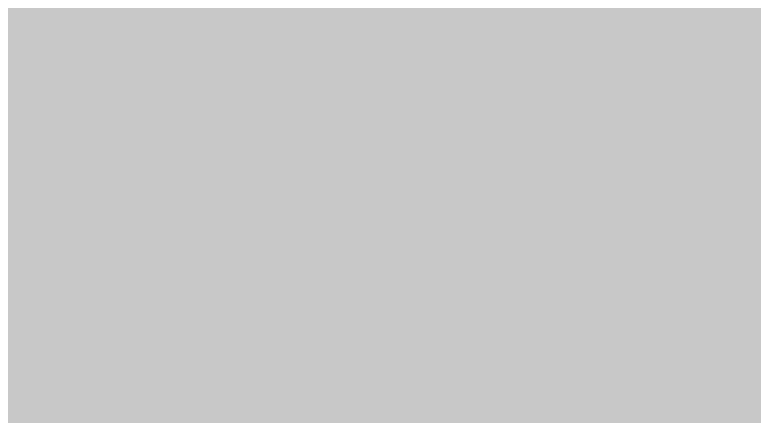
# Model space of a CAD drawing. Header units: inches. Extents: x -4061 to -1937, y 9836 to 11171.
# Drawn here: x -3408.611 to -3406.996, y 10401.624 to 10402.501 of the extents above; entities that cross this region are included whole.
import ezdxf

# ---------------------------------------------------------------- set-up
doc = ezdxf.new("R2010")
doc.units = ezdxf.units.IN
doc.header["$MEASUREMENT"] = 0
doc.layers.add('P-PIPE-1', color=3, linetype='Continuous', lineweight=5)

msp = doc.modelspace()

# ---------------------------------------------------------------- hatches: boundary and pattern name
at = {"layer": 'P-PIPE-1'}
h = msp.add_hatch(color=256, dxfattribs=at)
h.paths.add_polyline_path([(-2518.5457, 10402.0607), (-2508.2308, 10402.0607), (-2508.2308, 10403.2482), (-2719.6802, 10403.2391), (-2719.6802, 10402.0607), (-2522.4786, 10402.0607)], flags=0)
h.paths.add_polyline_path([(-2921.0332, 10402.0607), (-2796.2302, 10402.0607), (-2796.2302, 10403.2482), (-3434.7237, 10403.2482), (-3434.7237, 10402.0607), (-2982.3493, 10402.0607)], flags=0)
h.paths.add_polyline_path([(-2777.2802, 10402.0607), (-2777.0302, 10402.0607), (-2777.0302, 10403.2482), (-2777.2802, 10403.2367), (-2777.2802, 10402.2805)], flags=0)
h.paths.add_polyline_path([(-2738.6302, 10402.0607), (-2738.6302, 10403.2482), (-2738.8802, 10403.2383), (-2738.8802, 10402.0607)], flags=0)
h = msp.add_hatch(color=256, dxfattribs=at)
h.paths.add_polyline_path([(-2863.4304, 10400.8732), (-2796.2302, 10400.9013), (-2796.2302, 10402.0607), (-3434.7237, 10402.0607), (-3434.7237, 10400.8732), (-2870.7737, 10400.8732)], flags=0)
h.paths.add_polyline_path([(-2522.4786, 10400.8732), (-2508.2308, 10400.8732), (-2508.2308, 10402.0607), (-2719.6802, 10402.0607), (-2719.6802, 10400.8732), (-2553.1367, 10400.8732)], flags=0)
h.paths.add_polyline_path([(-2738.8802, 10400.8732), (-2738.6302, 10400.8732), (-2738.6302, 10402.0607), (-2738.8802, 10402.0607), (-2738.8802, 10400.9038)], flags=0)
h.paths.add_polyline_path([(-2777.2802, 10400.8732), (-2777.0302, 10400.9021), (-2777.0302, 10402.0607), (-2777.2802, 10402.0607), (-2777.2802, 10400.9021)], flags=0)

doc.saveas('drawing.dxf')
